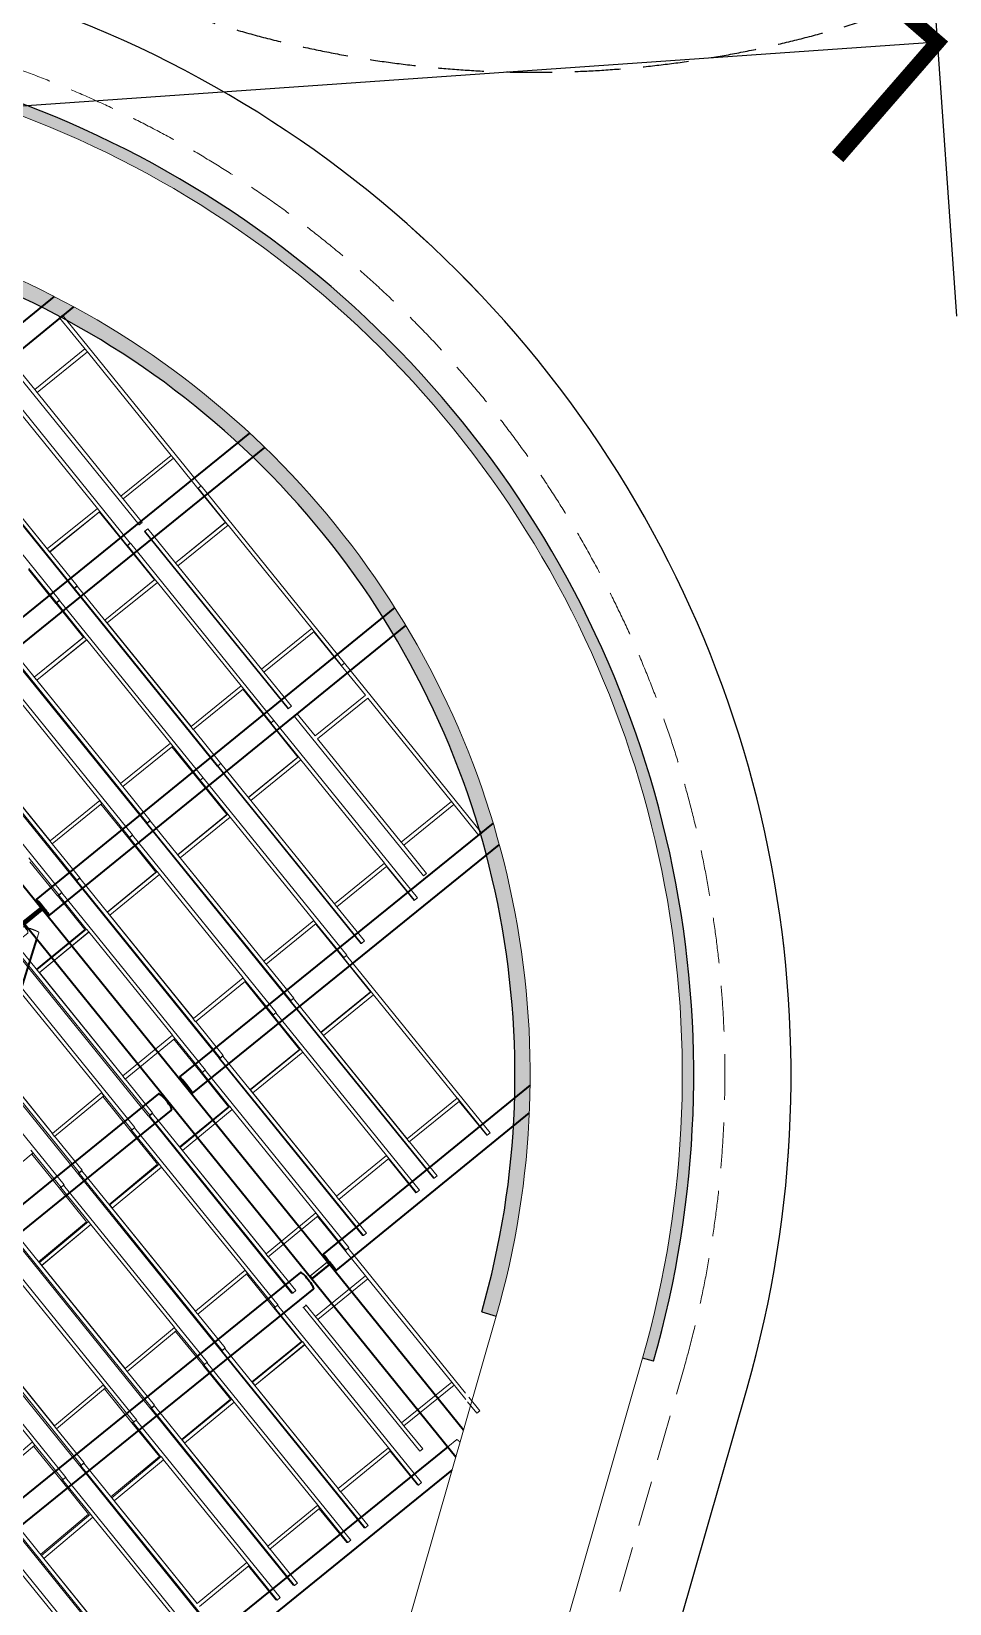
# Model space of a CAD drawing. Header units: millimetres. Extents: x 834681283 to 835686922, y 817551134 to 819407044.
# Drawn here: x 835616546 to 835628618, y 818173558 to 818194229 of the extents above; entities that cross this region are included whole.
import ezdxf
from ezdxf.xclip import XClip

# ---------------------------------------------------------------- set-up
doc = ezdxf.new("R2010")
doc.units = ezdxf.units.MM
doc.header["$LTSCALE"] = 1200
doc.header["$MEASUREMENT"] = 0
doc.header["$XCLIPFRAME"] = 0
for name, pattern in [('P01-MAGP-EVA-GREENERY$0$DOT', [0.25, 0, -0.25]), ('P01-MAGP-EVA-GREENERY$0$HIDDEN', [0.375, 0.25, -0.125]), ('P01-MAGP-EVA-GREENERY$0$HIDDENX2', [0.75, 0.5, -0.25]), ('P01-MAGP-P-RF$0$P01-MBDR-P-B1$0$FDA(cad v 2007)$0$HIDDENX2', [0.75, 0.5, -0.25]), ('P01-MAGP-P-RF$0$P01_MS_01_N1-FloorPlan-PART2OFUPPERROOFSETTINGOUT$0$BH DASHED2', [3, 2, -1]), ('P01-MAGP-P-RF$0$PHANTOM', [2.5, 1.25, -0.25, 0.25, -0.25, 0.25, -0.25])]:
    doc.linetypes.add(name, pattern=pattern)
doc.layers.get('Defpoints').update_dxf_attribs({"color": 15})
for name, color, linetype, lineweight in [('P01-MAAN-P-EVA$0$AR-DIM_AR_', 4, 'Continuous', 25), ('P01-MAGP-EVA-GREENERY$0$DR-FLD', 8, 'Continuous', 25), ('P01-MAGP-P-RF$0$AR-HATCH_AR_', 253, 'Continuous', 13), ('P01-MAGP-P-RF$0$AR-PLANT_AR_BS_MI_', 4, 'Continuous', 25), ('P01-MAGP-P-RF$0$AR-ROOF_AR_BS_MI_', 3, 'Continuous', 18), ('P01-MAGP-P-RF$0$MMH053__', 253, 'P01-MAGP-P-RF$0$PHANTOM', 40), ('P01-MAGP-P-RF$0$P01_MS_01_N1-FloorPlan-PART2OFUPPERROOFSETTINGOUT$0$S-BEAM', 253, 'Continuous', 35), ('P01-MAGP-P-RF$0$P01_MS_01_N1-FloorPlan-PART2OFUPPERROOFSETTINGOUT$0$S-BEAM-HIDN', 253, 'P01-MAGP-P-RF$0$P01_MS_01_N1-FloorPlan-PART2OFUPPERROOFSETTINGOUT$0$BH DASHED2', 18), ('P01-MAGP-P-RF$0$ROOF MESH HALF TONE$0$A-GLAZ', 253, 'Continuous', 9)]:
    doc.layers.add(name, color=color, linetype=linetype, lineweight=lineweight)
doc.layers.add('P01-MAGP-EVA-GREENERY$0$AR-FS-AR-EVA', color=8, linetype='Continuous')
doc.layers.add('P01-MAGP-EVA-GREENERY$0$SURFACE CHANNEL', color=8, linetype='Continuous')
pattern_1 = [(3.998948738, (0, 0), (27.2443254035, 65.5595853656), [0, -63.5])]

# ---------------------------------------------------------------- blocks, each defined once
blk = doc.blocks.new('P01-MAAN-P-EVA')
at = {"layer": 'P01-MAAN-P-EVA$0$AR-DIM_AR_'}
blk.add_line((835628342.9, 818195738.4), (835628710.2, 818190484.7), dxfattribs=at)
at = {"layer": 'P01-MAAN-P-EVA$0$AR-DIM_AR_', "const_width": 200}
blk.add_lwpolyline([(835627146.2, 818192577.1), (835628458.4, 818194086.4), (835626949, 818195398.6)], dxfattribs=at)
at = {"layer": 'P01-MAAN-P-EVA$0$AR-DIM_AR_'}
blk.add_lwpolyline([(835628458.4, 818194086.4), (835544893.6, 818188244.5, 0.4142136), (835533416.4, 818175041.9), (835537701.9, 818113741.5)], format="xyb", dxfattribs=at)
blk = doc.blocks.new('12027_SITE')
at = {"layer": 'Defpoints'}
blk.add_lwpolyline([(835304.58267, 818174.66028), (835238.73467, 818170.05694, 0.41421356), (835224.88222, 818154.12209), (835228.06927, 818108.53336, 0.41421356), (835244.00411, 818094.6809), (835289.06814, 818097.83127, 0.3152987), (835307.72761, 818112.94085), (835319.97543, 818155.65111, 0.52056715), (835304.58267, 818174.66028)], format="xyb", close=True, dxfattribs=at)
blk = doc.blocks.new('P01-MAGP-P-RF$0$P01_MS_01_N1-FloorPlan-PART2OFUPPERROOFSETTINGOUT$0$Circular Hollow Sections - CHS273x10_PSB97-8454493-PART 2 OF  UPPER ROOF SETTING OUT')
at = {"layer": 'P01-MAGP-P-RF$0$P01_MS_01_N1-FloorPlan-PART2OFUPPERROOFSETTINGOUT$0$S-BEAM'}
for p, q in [((89752, 62490), (82692, 57546)), ((82849, 57322), (89909, 62266))]:
    blk.add_line(p, q, dxfattribs=at)
for centre, major_axis, start_param, end_param in [((89831, 62378), (-78, 112), 3.141593, 6.283185), ((82770, 57434), (-78, 112), 0, 3.141593), ((82770, 57434), (-73, 104), 0, 3.141593), ((82770, 57434), (-78, 112), 3.141593, 6.283185), ((82770, 57434), (-73, 104), 3.141593, 6.283185)]:
    blk.add_ellipse(centre, major_axis=major_axis, ratio=0.181121, start_param=start_param, end_param=end_param, dxfattribs=at)
blk = doc.blocks.new('P01-MAGP-P-RF$0$P01_MS_01_N1-FloorPlan-PART2OFUPPERROOFSETTINGOUT$0$Circular Hollow Sections - CHS273x10_PSB97-8454416-PART 2 OF  UPPER ROOF SETTING OUT')
at = {"layer": 'P01-MAGP-P-RF$0$P01_MS_01_N1-FloorPlan-PART2OFUPPERROOFSETTINGOUT$0$S-BEAM'}
for p, q in [((88028, 64944), (81017, 60035)), ((81173, 59812), (88079, 64647))]:
    blk.add_line(p, q, dxfattribs=at)
for centre, major_axis, start_param, end_param in [((88106, 64833), (-78, 112), 3.912535, 6.283185), ((81095, 59923), (-78, 112), 0, 3.141593), ((81095, 59923), (-73, 104), 0, 3.141593), ((81095, 59923), (-78, 112), 3.141593, 6.283185), ((81095, 59923), (-73, 104), 3.141593, 6.283185)]:
    blk.add_ellipse(centre, major_axis=major_axis, ratio=0.221574, start_param=start_param, end_param=end_param, dxfattribs=at)
at = {"layer": 'P01-MAGP-P-RF$0$P01_MS_01_N1-FloorPlan-PART2OFUPPERROOFSETTINGOUT$0$S-BEAM-HIDN'}
blk.add_line((88079, 64647), (88184, 64721), dxfattribs=at)
blk.add_ellipse((88106, 64833), major_axis=(-78, 112), ratio=0.221574, start_param=3.141593, end_param=3.91217, dxfattribs=at)
blk = doc.blocks.new('P01-MAGP-P-RF$0$P01_MS_01_N1-FloorPlan-PART2OFUPPERROOFSETTINGOUT$0$Circular Hollow Sections - CHS273x10_PSB97-8454491-PART 2 OF  UPPER ROOF SETTING OUT')
at = {"layer": 'P01-MAGP-P-RF$0$P01_MS_01_N1-FloorPlan-PART2OFUPPERROOFSETTINGOUT$0$S-BEAM'}
for p, q in [((91453, 60018), (84638, 55247)), ((84598, 54885), (91609, 59794)), ((84496, 55147), (84441, 55109))]:
    blk.add_line(p, q, dxfattribs=at)
for centre, major_axis, start_param, end_param in [((91531, 59906), (-78, 112), 3.141593, 6.283185), ((84520, 54997), (-78, 112), 0, 3.141593), ((84520, 54997), (-78, 112), 3.141593, 6.283185), ((84520, 54997), (-73, 104), 0, 3.141593), ((84520, 54997), (-73, 104), 3.141593, 6.283185)]:
    blk.add_ellipse(centre, major_axis=major_axis, ratio=0.139727, start_param=start_param, end_param=end_param, dxfattribs=at)
at = {"layer": 'P01-MAGP-P-RF$0$P01_MS_01_N1-FloorPlan-PART2OFUPPERROOFSETTINGOUT$0$S-BEAM-HIDN'}
blk.add_line((84638, 55247), (84496, 55147), dxfattribs=at)
blk = doc.blocks.new('P01-MAGP-P-RF$0$P01_MS_01_N1-FloorPlan-PART2OFUPPERROOFSETTINGOUT$0$Circular Hollow Sections - CHS273x8_PSB100-8479182-PART 2 OF  UPPER ROOF SETTING OUT')
at = {"layer": 'P01-MAGP-P-RF$0$P01_MS_01_N1-FloorPlan-PART2OFUPPERROOFSETTINGOUT$0$S-BEAM'}
for p, q in [((87987, 64583), (86348, 60403)), ((86602, 60304), (88299, 64631))]:
    blk.add_line(p, q, dxfattribs=at)
for centre, major_axis, start_param, end_param in [((88205, 64765), (-127, 50), 4.896847, 5.104477), ((86475, 60354), (-127, 50), 0, 3.141593), ((86475, 60354), (-127, 50), 3.141593, 6.283185), ((86475, 60354), (-120, 47), 0, 3.141593), ((86475, 60354), (-120, 47), 3.141593, 6.283185)]:
    blk.add_ellipse(centre, major_axis=major_axis, ratio=0.124708, start_param=start_param, end_param=end_param, dxfattribs=at)
at = {"layer": 'P01-MAGP-P-RF$0$P01_MS_01_N1-FloorPlan-PART2OFUPPERROOFSETTINGOUT$0$S-BEAM-HIDN'}
for p, q in [((88078, 64815), (87987, 64583)), ((88299, 64631), (88332, 64715))]:
    blk.add_line(p, q, dxfattribs=at)
for start_param, end_param in [(5.104842, 6.283185), (3.141593, 4.896482)]:
    blk.add_ellipse((88205, 64765), major_axis=(-127, 50), ratio=0.124708, start_param=start_param, end_param=end_param, dxfattribs=at)
blk = doc.blocks.new('P01-MAGP-P-RF$0$ROOF MESH HALF TONE')
at = {"layer": 'P01-MAGP-P-RF$0$ROOF MESH HALF TONE$0$A-GLAZ', "lineweight": 5}
for p, q in [((89208, 72792), (89167, 72763)), ((89492, 72299), (89167, 72763)), ((89208, 72792), (90864, 70426)), ((89886, 69743), (88166, 72201)), ((88452, 72215), (90022, 69973)), ((88774, 71843), (88493, 72244)), ((89470, 72330), (88774, 71843)), ((88802, 71802), (89499, 72289)), ((89499, 72289), (89492, 72299)), ((90502, 70855), (89499, 72289)), ((88774, 71843), (88802, 71802)), ((89806, 70368), (88802, 71802)), ((87383, 71651), (89104, 69194)), ((89109, 69201), (87388, 71657)), ((88484, 71661), (89487, 70227)), ((88906, 69058), (87185, 71516)), ((88792, 69741), (87788, 71175)), ((89150, 69229), (87788, 71173)), ((89806, 70368), (90502, 70855)), ((90531, 70814), (89835, 70327)), ((90531, 70814), (90502, 70855)), ((90887, 70305), (90531, 70814)), ((89806, 70368), (89835, 70327)), ((90063, 70002), (89835, 70327)), ((90827, 70400), (90823, 70397)), ((90868, 70429), (90827, 70400)), ((91157, 69929), (90827, 70400)), ((92588, 67971), (90868, 70429)), ((91153, 69926), (90889, 70303)), ((89487, 70227), (88792, 69741)), ((88792, 69741), (89487, 70227)), ((88821, 69701), (89516, 70186)), ((89510, 70179), (88822, 69698)), ((89487, 70227), (89488, 70227)), ((89492, 70220), (89487, 70227)), ((89487, 70227), (89487, 70227)), ((89516, 70186), (89488, 70227)), ((89839, 69708), (89509, 70181)), ((89845, 69714), (89516, 70186)), ((90019, 69971), (90022, 69973)), ((90022, 69973), (90063, 70002)), ((90063, 70002), (90060, 69999)), ((90086, 69881), (90127, 69910)), ((90090, 69884), (90086, 69881)), ((90086, 69881), (91807, 67424)), ((90131, 69913), (90090, 69884)), ((91811, 67426), (90090, 69884)), ((90127, 69910), (90130, 69912)), ((91493, 67967), (90131, 69913)), ((90461, 69442), (91157, 69929)), ((91153, 69926), (90461, 69442)), ((90490, 69401), (91186, 69888)), ((91185, 69888), (91157, 69929)), ((91186, 69888), (92189, 68455)), ((88792, 69741), (88821, 69701)), ((88792, 69741), (88792, 69741)), ((89839, 69708), (89845, 69714)), ((90169, 69237), (89839, 69709)), ((89847, 69714), (89840, 69709)), ((89880, 69737), (89844, 69711)), ((89845, 69714), (89886, 69743)), ((89888, 69742), (89847, 69714)), ((90177, 69243), (89847, 69714)), ((89886, 69743), (89880, 69737)), ((89880, 69737), (89887, 69742)), ((91609, 67285), (89888, 69742)), ((88855, 69019), (88526, 69490)), ((88865, 69029), (88535, 69500)), ((90461, 69442), (90490, 69401)), ((90490, 69401), (90489, 69401)), ((91493, 67967), (90490, 69401)), ((88865, 69029), (88906, 69058)), ((88908, 69055), (88867, 69027)), ((88906, 69058), (88896, 69048)), ((88896, 69048), (88907, 69055)), ((90629, 66598), (88908, 69055)), ((89104, 69194), (89145, 69222)), ((89145, 69222), (89104, 69194)), ((89104, 69194), (89109, 69201)), ((89112, 69198), (89104, 69194)), ((89104, 69194), (90824, 66736)), ((89109, 69201), (89150, 69229)), ((89153, 69227), (89112, 69198)), ((90833, 66741), (89112, 69198)), ((89150, 69229), (89145, 69222)), ((89145, 69222), (89152, 69227)), ((90515, 67282), (89153, 69227)), ((90169, 69238), (89482, 68756)), ((89483, 68756), (90177, 69243)), ((89512, 68716), (90206, 69202)), ((90206, 69202), (90177, 69243)), ((90206, 69202), (91210, 67769)), ((88855, 69019), (88865, 69029)), ((89186, 68548), (88855, 69020)), ((88855, 69020), (88855, 69020)), ((88867, 69027), (88856, 69020)), ((89197, 68556), (88867, 69027)), ((89483, 68756), (89512, 68715)), ((89512, 68716), (89511, 68715)), ((90516, 67282), (89512, 68716)), ((88122, 68506), (89842, 66048)), ((89854, 66055), (88134, 68513)), ((89537, 66596), (88175, 68541)), ((89185, 68549), (88504, 68071)), ((88505, 68071), (89198, 68556)), ((89226, 68515), (88534, 68029)), ((88535, 68030), (89227, 68515)), ((89226, 68515), (89198, 68556)), ((89226, 68515), (89226, 68515)), ((89226, 68515), (89226, 68515)), ((89227, 68515), (90231, 67082)), ((92189, 68455), (91493, 67967)), ((92218, 68413), (92189, 68454)), ((92547, 67943), (92189, 68454)), ((89649, 65911), (87927, 68368)), ((91522, 67926), (92218, 68413)), ((92470, 68045), (92214, 68411)), ((88505, 68071), (88534, 68030)), ((88535, 68030), (88534, 68029)), ((89538, 66596), (88535, 68030)), ((92470, 68045), (92831, 67531)), ((87141, 67819), (88861, 65361)), ((88877, 65369), (87157, 67827)), ((88559, 65910), (87198, 67856)), ((88247, 67828), (89251, 66395)), ((91493, 67967), (91522, 67926)), ((91493, 67967), (91493, 67967)), ((91493, 67967), (91493, 67967)), ((91852, 67455), (91522, 67926)), ((92544, 67940), (92536, 67951)), ((92544, 67940), (92547, 67943)), ((92547, 67943), (92588, 67971)), ((94233, 65616), (92585, 67969)), ((88669, 65223), (86946, 67680)), ((91210, 67769), (90516, 67282)), ((90543, 67240), (91238, 67727)), ((91238, 67727), (91209, 67768)), ((91568, 67256), (91210, 67768)), ((91560, 67251), (91231, 67722)), ((91807, 67424), (91811, 67426)), ((91811, 67426), (91852, 67455)), ((92135, 67043), (92831, 67531)), ((92859, 67490), (92163, 67002)), ((92859, 67490), (93864, 66056)), ((88561, 65910), (87558, 67344)), ((90516, 67282), (90515, 67282)), ((90515, 67282), (90515, 67282)), ((90515, 67281), (90543, 67240)), ((90873, 66769), (90544, 67241)), ((91567, 67254), (91560, 67251)), ((91890, 66781), (91560, 67251)), ((91563, 67253), (91568, 67256)), ((91608, 67283), (91567, 67254)), ((91897, 66783), (91567, 67254)), ((91568, 67256), (91609, 67285)), ((91604, 67281), (91608, 67283)), ((93329, 64825), (91608, 67283)), ((91880, 67319), (91877, 67318)), ((91921, 67348), (91880, 67319)), ((93429, 65108), (91880, 67319)), ((91918, 67347), (91921, 67348)), ((91921, 67348), (92135, 67043)), ((90231, 67082), (89538, 66596)), ((89565, 66554), (90258, 67040)), ((90258, 67040), (90229, 67081)), ((90588, 66570), (90230, 67081)), ((90577, 66562), (90247, 67033)), ((92163, 67002), (93167, 65569)), ((90833, 66741), (90873, 66769)), ((91890, 66781), (91201, 66297)), ((91203, 66296), (91898, 66784)), ((91926, 66743), (91898, 66784)), ((89536, 66595), (89565, 66554)), ((89538, 66596), (89537, 66596)), ((89537, 66596), (89537, 66596)), ((90587, 66566), (90576, 66563)), ((90906, 66092), (90577, 66562)), ((90579, 66564), (90588, 66570)), ((90627, 66595), (90587, 66566)), ((90917, 66095), (90587, 66566)), ((90588, 66570), (90629, 66598)), ((90622, 66593), (90627, 66595)), ((92349, 64138), (90627, 66595)), ((90824, 66736), (90833, 66741)), ((90832, 66738), (90825, 66736)), ((90825, 66736), (90827, 66738)), ((90825, 66736), (92545, 64278)), ((90872, 66766), (90832, 66738)), ((92552, 64280), (90832, 66738)), ((90867, 66765), (90872, 66766)), ((92234, 64822), (90872, 66766)), ((91231, 66255), (91926, 66742)), ((91925, 66742), (91231, 66255)), ((91925, 66742), (91926, 66742)), ((91926, 66742), (91926, 66743)), ((91926, 66742), (92930, 65309)), ((89251, 66395), (88561, 65910)), ((89277, 66353), (89249, 66394)), ((89609, 65882), (89250, 66394)), ((89895, 66084), (89566, 66555)), ((88587, 65868), (89277, 66353)), ((89593, 65873), (89263, 66343)), ((91203, 66296), (91232, 66255)), ((92235, 64821), (91231, 66255)), ((91231, 66255), (91231, 66255)), ((89842, 66048), (89854, 66055)), ((89843, 66048), (89846, 66051)), ((89853, 66050), (89843, 66048)), ((89843, 66048), (91562, 63591)), ((89894, 66079), (89853, 66050)), ((91573, 63593), (89853, 66050)), ((89854, 66055), (89895, 66084)), ((89886, 66077), (89894, 66079)), ((91255, 64135), (89894, 66079)), ((90906, 66092), (90222, 65611)), ((90225, 65609), (90918, 66096)), ((90945, 66054), (90253, 65567)), ((90254, 65567), (90946, 66054)), ((90947, 66055), (90918, 66096)), ((90945, 66054), (90947, 66055)), ((90945, 66054), (90946, 66054)), ((90946, 66054), (91950, 64622)), ((93864, 66056), (93167, 65569)), ((93196, 65528), (93892, 66015)), ((93864, 66056), (94192, 65588)), ((88561, 65910), (88559, 65909)), ((88559, 65910), (88559, 65909)), ((88559, 65909), (88587, 65868)), ((88917, 65398), (88588, 65868)), ((89606, 65878), (89592, 65874)), ((89922, 65404), (89593, 65873)), ((89596, 65875), (89609, 65882)), ((89647, 65907), (89606, 65878)), ((89937, 65407), (89606, 65878)), ((89609, 65882), (89649, 65911)), ((89642, 65905), (89647, 65907)), ((91370, 63449), (89647, 65907)), ((88628, 65194), (88269, 65707)), ((88608, 65184), (88279, 65654)), ((90225, 65609), (90254, 65568)), ((90254, 65567), (90253, 65567)), ((91256, 64134), (90254, 65567)), ((93167, 65569), (93196, 65528)), ((93196, 65528), (93470, 65136)), ((94192, 65588), (94233, 65616)), ((88861, 65361), (88877, 65369)), ((88861, 65360), (88866, 65364)), ((88876, 65363), (88861, 65360)), ((88861, 65360), (90580, 62903)), ((88917, 65392), (88876, 65363)), ((90595, 62906), (88876, 65363)), ((88877, 65369), (88917, 65398)), ((88906, 65390), (88917, 65392)), ((90277, 63447), (88917, 65392)), ((89922, 65404), (89244, 64924)), ((89248, 64921), (89938, 65408)), ((89965, 65366), (89276, 64879)), ((89277, 64879), (89967, 65367)), ((89967, 65367), (89938, 65408)), ((89965, 65366), (89967, 65367)), ((89965, 65366), (89967, 65367)), ((89967, 65367), (90971, 63934)), ((88626, 65190), (88608, 65185)), ((88937, 64715), (88609, 65184)), ((88614, 65187), (88628, 65194)), ((88667, 65219), (88626, 65190)), ((88956, 64719), (88626, 65190)), ((88628, 65194), (88669, 65223)), ((88661, 65217), (88667, 65219)), ((90390, 62761), (88667, 65219)), ((92930, 65309), (92235, 64821)), ((92262, 64780), (92957, 65267)), ((92957, 65267), (92929, 65308)), ((93288, 64797), (92930, 65308)), ((93282, 64794), (92953, 65264)), ((93429, 65108), (93470, 65136)), ((89248, 64921), (89277, 64880)), ((89300, 62760), (87939, 64705)), ((88937, 64715), (88267, 64238)), ((88272, 64232), (88958, 64720)), ((88986, 64679), (88958, 64720)), ((89277, 64879), (89276, 64879)), ((90279, 63447), (89277, 64879)), ((92233, 64821), (92262, 64780)), ((92234, 64822), (92234, 64821)), ((92235, 64821), (92234, 64821)), ((92593, 64309), (92263, 64780)), ((93282, 64794), (93288, 64797)), ((93288, 64797), (93329, 64825)), ((89410, 62072), (87686, 64530)), ((87880, 64672), (89598, 62215)), ((89617, 62219), (87899, 64676)), ((88985, 64678), (88299, 64190)), ((88301, 64191), (88987, 64679)), ((88985, 64678), (88986, 64679)), ((88985, 64678), (88987, 64679)), ((88987, 64679), (89990, 63247)), ((91950, 64622), (91256, 64134)), ((91283, 64092), (91977, 64580)), ((91977, 64580), (91949, 64620)), ((92308, 64110), (91950, 64620)), ((92298, 64105), (91970, 64574)), ((92552, 64280), (92593, 64309)), ((88272, 64232), (88300, 64191)), ((88301, 64191), (88299, 64190)), ((89302, 62759), (88301, 64191)), ((91254, 64133), (91283, 64092)), ((91256, 64134), (91255, 64134)), ((91255, 64134), (91255, 64134)), ((91614, 63622), (91284, 64093)), ((92304, 64107), (92298, 64106)), ((92628, 63635), (92298, 64105)), ((92345, 64135), (92304, 64107)), ((92634, 63635), (92304, 64107)), ((92345, 64135), (92349, 64138)), ((94067, 61677), (92345, 64135)), ((92545, 64278), (92552, 64280)), ((86898, 63985), (88616, 61528)), ((88639, 61532), (86922, 63989)), ((88322, 62072), (86962, 64017)), ((88006, 63990), (89009, 62561)), ((90971, 63934), (90279, 63447)), ((90305, 63404), (90997, 63892)), ((90997, 63892), (90968, 63933)), ((91329, 63422), (90970, 63933)), ((91315, 63416), (90986, 63885)), ((88430, 61383), (86705, 63841)), ((88325, 62071), (87325, 63502)), ((91562, 63591), (91573, 63593)), ((91562, 63590), (93282, 61133)), ((91569, 63589), (91562, 63590)), ((91610, 63618), (91569, 63589)), ((93289, 61132), (91569, 63589)), ((91573, 63593), (91614, 63622)), ((92970, 61674), (91610, 63618)), ((92628, 63635), (91938, 63150)), ((91941, 63148), (92636, 63636)), ((92663, 63594), (91968, 63106)), ((91969, 63106), (92664, 63594)), ((92664, 63595), (92636, 63636)), ((92663, 63594), (92664, 63595)), ((92663, 63594), (92664, 63594)), ((92664, 63594), (93667, 62161)), ((90276, 63445), (90305, 63404)), ((90277, 63447), (90278, 63446)), ((90279, 63447), (90278, 63446)), ((90635, 62935), (90306, 63405)), ((91324, 63418), (91314, 63418)), ((91644, 62946), (91315, 63416)), ((91365, 63447), (91324, 63418)), ((91655, 62946), (91324, 63418)), ((91365, 63446), (91370, 63449)), ((93088, 60989), (91365, 63447)), ((89990, 63247), (89302, 62759)), ((89328, 62717), (90016, 63205)), ((90016, 63205), (89988, 63246)), ((90349, 62733), (89989, 63246)), ((90331, 62727), (90003, 63196)), ((91941, 63148), (91970, 63107)), ((91969, 63106), (91968, 63106)), ((92972, 61673), (91969, 63106)), ((90580, 62903), (90595, 62906)), ((90580, 62902), (90584, 62904)), ((90580, 62902), (92299, 60445)), ((90591, 62901), (90580, 62902)), ((90632, 62929), (90591, 62901)), ((92310, 60444), (90591, 62901)), ((90595, 62906), (90635, 62935)), ((90628, 62930), (90632, 62929)), ((91992, 60986), (90632, 62929)), ((91644, 62946), (90959, 62463)), ((90964, 62459), (91656, 62947)), ((91683, 62905), (90991, 62417)), ((90992, 62417), (91684, 62905)), ((91685, 62907), (91656, 62947)), ((91683, 62905), (91685, 62907)), ((91683, 62905), (91684, 62905)), ((91684, 62905), (92688, 61473)), ((89299, 62758), (89328, 62717)), ((89300, 62760), (89300, 62759)), ((89302, 62759), (89300, 62759)), ((89657, 62248), (89329, 62718)), ((90344, 62730), (90330, 62729)), ((90660, 62258), (90331, 62727)), ((90385, 62759), (90344, 62730)), ((90675, 62258), (90344, 62730)), ((92109, 60300), (90385, 62759)), ((90386, 62757), (90390, 62761)), ((89009, 62561), (88325, 62071)), ((88350, 62029), (89035, 62518)), ((89035, 62518), (89006, 62559)), ((89369, 62044), (89008, 62559)), ((89347, 62038), (89018, 62507)), ((90964, 62459), (90992, 62418)), ((89655, 62241), (89614, 62213)), ((89617, 62219), (89657, 62248)), ((89649, 62242), (89655, 62241)), ((91014, 60298), (89655, 62241)), ((90660, 62258), (89981, 61776)), ((89987, 61770), (90677, 62259)), ((90705, 62218), (90677, 62259)), ((90992, 62417), (90991, 62417)), ((91994, 60985), (90992, 62417)), ((88321, 62070), (88350, 62029)), ((88322, 62072), (88323, 62071)), ((88325, 62071), (88323, 62071)), ((88679, 61561), (88351, 62030)), ((89364, 62041), (89346, 62041)), ((89676, 61569), (89347, 62038)), ((89405, 62070), (89364, 62041)), ((89695, 61569), (89364, 62041)), ((91129, 59610), (89405, 62070)), ((89406, 62068), (89410, 62072)), ((89598, 62215), (89617, 62219)), ((89599, 62213), (89603, 62216)), ((89599, 62213), (91316, 59757)), ((89614, 62213), (89599, 62213)), ((91332, 59756), (89614, 62213)), ((90704, 62217), (90014, 61728)), ((90015, 61728), (90705, 62217)), ((90704, 62217), (90705, 62218)), ((90704, 62217), (90705, 62217)), ((90705, 62217), (91708, 60786)), ((93667, 62161), (92972, 61673)), ((92998, 61631), (93694, 62119)), ((93694, 62119), (93666, 62160)), ((94026, 61649), (93668, 62160)), ((94020, 61648), (93691, 62117)), ((87372, 61341), (88053, 61832)), ((88053, 61832), (88025, 61872)), ((88389, 61355), (88026, 61872)), ((88363, 61349), (88034, 61818)), ((89987, 61770), (90016, 61729)), ((90015, 61728), (90014, 61728)), ((91016, 60297), (90015, 61728)), ((92970, 61672), (92998, 61631)), ((92971, 61674), (92971, 61673)), ((92972, 61673), (92971, 61673)), ((93330, 61161), (93000, 61632)), ((94020, 61648), (94026, 61649)), ((94026, 61649), (94067, 61677)), ((88616, 61528), (88639, 61532)), ((88617, 61525), (88623, 61529)), ((88617, 61525), (90334, 59070)), ((88637, 61524), (88617, 61525)), ((88677, 61553), (88637, 61524)), ((90354, 59069), (88637, 61524)), ((88639, 61532), (88679, 61561)), ((88669, 61554), (88677, 61553)), ((90036, 59610), (88677, 61553)), ((89676, 61569), (89003, 61088)), ((89011, 61079), (89697, 61570)), ((89724, 61528), (89038, 61037)), ((89040, 61037), (89725, 61528)), ((89725, 61529), (89697, 61570)), ((89724, 61528), (89725, 61529)), ((89724, 61528), (89725, 61528)), ((89725, 61528), (90728, 60099)), ((92688, 61473), (91994, 60985)), ((92020, 60943), (92714, 61431)), ((92714, 61431), (92686, 61472)), ((93047, 60960), (92688, 61472)), ((93037, 60959), (92709, 61427)), ((88384, 61352), (88361, 61352)), ((88692, 60880), (88364, 61349)), ((88424, 61381), (88384, 61352)), ((88715, 60880), (88384, 61352)), ((90150, 58921), (88424, 61381)), ((88425, 61379), (88430, 61383)), ((89011, 61079), (89039, 61039)), ((89040, 61037), (89038, 61037)), ((90038, 59609), (89040, 61037)), ((91991, 60984), (92020, 60943)), ((91992, 60986), (91993, 60985)), ((91994, 60985), (91993, 60985)), ((93047, 60960), (93088, 60989)), ((93282, 61133), (93289, 61132)), ((93289, 61132), (93330, 61161)), ((87636, 60837), (89352, 58382)), ((89375, 58381), (87660, 60836)), ((89058, 58922), (87700, 60865)), ((88692, 60881), (88025, 60399)), ((88035, 60389), (88717, 60881)), ((88744, 60839), (88062, 60347)), ((88064, 60347), (88746, 60839)), ((88745, 60840), (88717, 60881)), ((88744, 60839), (88745, 60840)), ((88744, 60839), (88746, 60839)), ((88746, 60839), (89746, 59413)), ((91708, 60786), (91016, 60297)), ((91734, 60744), (91706, 60784)), ((92068, 60271), (91708, 60785)), ((92351, 60473), (92021, 60944)), ((93037, 60959), (93047, 60960)), ((89170, 58232), (87443, 60692)), ((91042, 60255), (91734, 60744)), ((92054, 60270), (91726, 60738)), ((88035, 60389), (88063, 60348)), ((91913, 60470), (91909, 60470)), ((91913, 60470), (92301, 59916)), ((92299, 60445), (92310, 60444)), ((92310, 60444), (92351, 60473)), ((88080, 58234), (86722, 60177)), ((88064, 60347), (88062, 60347)), ((89061, 58920), (88064, 60347)), ((91013, 60296), (91042, 60255)), ((91014, 60298), (91015, 60297)), ((91016, 60297), (91015, 60297)), ((91372, 59785), (91043, 60256)), ((92054, 60270), (92068, 60271)), ((92068, 60271), (92109, 60300)), ((93505, 58286), (92099, 60293)), ((88190, 57542), (86462, 60003)), ((86655, 60150), (88370, 57695)), ((88397, 57693), (86682, 60148)), ((87765, 60150), (88764, 58726)), ((90728, 60099), (90038, 59609)), ((90064, 59567), (90753, 60057)), ((90753, 60057), (90725, 60097)), ((91085, 59588), (90727, 60098)), ((91070, 59581), (90742, 60049)), ((91316, 59757), (91332, 59756)), ((91332, 59756), (91372, 59785)), ((91607, 59428), (92301, 59916)), ((92330, 59875), (91636, 59387)), ((92301, 59916), (92297, 59916)), ((92330, 59875), (92301, 59916)), ((92330, 59875), (93334, 58443)), ((88083, 58232), (87089, 59656)), ((90035, 59608), (90064, 59567)), ((90036, 59610), (90037, 59609)), ((90038, 59609), (90037, 59609)), ((90394, 59098), (90065, 59568)), ((91078, 59583), (91068, 59585)), ((91399, 59112), (91070, 59581)), ((91083, 59586), (91078, 59583)), ((91410, 59109), (91078, 59583)), ((91119, 59612), (91085, 59588)), ((92844, 57152), (91119, 59612)), ((91123, 59606), (91129, 59610)), ((91456, 59557), (91448, 59559)), ((91497, 59586), (91456, 59557)), ((92851, 57564), (91456, 59557)), ((91488, 59588), (91497, 59586)), ((91497, 59586), (91636, 59387)), ((86785, 59461), (87782, 58041)), ((89746, 59413), (89061, 58920)), ((89086, 58879), (89771, 59371)), ((89771, 59371), (89743, 59411)), ((90105, 58898), (89745, 59411)), ((90087, 58892), (89758, 59361)), ((91636, 59387), (92638, 57955)), ((89057, 58919), (89086, 58879)), ((89058, 58922), (89059, 58920)), ((89061, 58920), (89059, 58920)), ((90140, 58923), (90105, 58898)), ((91865, 56462), (90140, 58923)), ((90144, 58917), (90150, 58921)), ((90334, 59070), (90354, 59069)), ((90336, 59067), (90340, 59069)), ((90336, 59067), (92053, 56612)), ((90348, 59063), (90336, 59067)), ((90389, 59092), (90348, 59063)), ((92065, 56608), (90348, 59063)), ((90354, 59069), (90394, 59098)), ((91746, 57151), (90389, 59092)), ((91399, 59112), (90713, 58627)), ((90720, 58622), (91413, 59111)), ((91439, 59069), (90747, 58579)), ((90748, 58579), (91440, 59068)), ((91441, 59070), (91413, 59111)), ((91439, 59069), (91441, 59070)), ((91439, 59069), (91440, 59068)), ((91440, 59068), (92443, 57637)), ((88764, 58726), (88083, 58232)), ((88789, 58685), (88761, 58724)), ((89126, 58209), (88763, 58725)), ((89416, 58410), (89087, 58880)), ((90099, 58894), (90084, 58896)), ((90416, 58423), (90088, 58890)), ((90103, 58896), (90099, 58894)), ((90432, 58420), (90099, 58894)), ((88108, 58191), (88789, 58685)), ((89103, 58203), (88773, 58673)), ((90717, 58622), (90720, 58622)), ((90720, 58622), (90749, 58581)), ((90749, 58581), (90746, 58581)), ((90748, 58579), (90747, 58579)), ((91748, 57149), (90748, 58579)), ((89352, 58382), (89375, 58381)), ((89354, 58378), (89359, 58382)), ((89354, 58378), (91070, 55924)), ((89371, 58374), (89354, 58378)), ((89412, 58402), (89371, 58374)), ((91087, 55919), (89371, 58374)), ((89375, 58381), (89416, 58410)), ((89407, 58404), (89412, 58402)), ((90768, 56462), (89412, 58402)), ((90416, 58423), (89736, 57939)), ((89745, 57930), (90434, 58421)), ((90460, 58379), (89771, 57888)), ((89773, 57887), (90462, 58378)), ((90462, 58380), (90434, 58421)), ((90460, 58379), (90462, 58380)), ((90460, 58379), (90462, 58378)), ((90462, 58378), (91463, 56950)), ((93334, 58443), (92638, 57955)), ((92667, 57914), (93362, 58402)), ((93334, 58443), (93502, 58203)), ((88079, 58231), (88108, 58191)), ((88080, 58233), (88081, 58232)), ((88083, 58232), (88081, 58232)), ((88437, 57722), (88109, 58192)), ((89120, 58204), (89100, 58208)), ((89432, 57734), (89103, 58203)), ((89160, 58233), (89120, 58204)), ((89452, 57730), (89120, 58204)), ((90887, 55772), (89160, 58233)), ((89164, 58227), (89170, 58232)), ((93525, 58170), (93636, 58012)), ((93677, 58040), (93544, 58230)), ((87782, 58041), (87106, 57544)), ((87130, 57503), (87806, 57999)), ((87806, 57999), (87779, 58038)), ((88145, 57519), (87780, 58039)), ((88119, 57513), (87788, 57986)), ((89742, 57930), (89745, 57930)), ((89745, 57930), (89773, 57889)), ((89773, 57889), (89770, 57890)), ((89773, 57887), (89771, 57888)), ((90771, 56460), (89773, 57887)), ((92638, 57955), (92667, 57914)), ((92667, 57914), (92892, 57593)), ((93636, 58012), (93677, 58040)), ((88370, 57695), (88397, 57693)), ((88373, 57690), (88379, 57694)), ((88373, 57690), (90088, 55236)), ((88394, 57685), (88373, 57690)), ((88435, 57714), (88394, 57685)), ((90109, 55231), (88394, 57685)), ((88397, 57693), (88437, 57722)), ((88428, 57715), (88435, 57714)), ((89791, 55773), (88435, 57714)), ((89432, 57734), (88759, 57249)), ((88770, 57238), (89455, 57731)), ((89481, 57689), (88796, 57196)), ((88798, 57195), (89483, 57689)), ((89483, 57690), (89455, 57731)), ((89481, 57689), (89483, 57690)), ((89481, 57689), (89483, 57689)), ((89483, 57689), (90482, 56264)), ((88140, 57515), (88115, 57519)), ((88448, 57045), (88119, 57513)), ((88180, 57544), (88140, 57515)), ((88473, 57040), (88140, 57515)), ((89908, 55082), (88180, 57544)), ((88184, 57538), (88190, 57542)), ((92443, 57637), (91748, 57149)), ((91774, 57106), (92469, 57595)), ((92469, 57595), (92440, 57635)), ((92803, 57123), (92443, 57636)), ((92792, 57124), (92465, 57592)), ((92851, 57564), (92892, 57593)), ((88767, 57238), (88770, 57238)), ((88770, 57238), (88798, 57197)), ((88798, 57197), (88795, 57198)), ((88798, 57195), (88796, 57196)), ((89794, 55771), (88798, 57195)), ((91745, 57147), (91774, 57106)), ((91746, 57151), (91747, 57149)), ((91748, 57149), (91747, 57149)), ((92106, 56637), (91776, 57108)), ((92792, 57124), (92803, 57123)), ((92803, 57123), (92844, 57152)), ((88928, 54392), (87199, 56855)), ((87392, 57002), (89105, 54549)), ((89131, 54543), (87417, 56996)), ((88813, 55085), (87458, 57025)), ((88448, 57045), (87783, 56560)), ((87795, 56545), (88475, 57041)), ((88502, 56999), (87822, 56504)), ((87824, 56503), (88504, 56999)), ((88503, 57001), (88475, 57041)), ((88502, 56999), (88503, 57001)), ((88502, 56999), (88504, 56999)), ((88504, 56999), (89501, 55578)), ((91463, 56950), (90771, 56460)), ((90796, 56418), (91488, 56908)), ((91488, 56908), (91460, 56948)), ((91825, 56433), (91463, 56949)), ((91810, 56435), (91481, 56903)), ((87792, 56546), (87795, 56545)), ((87795, 56545), (87824, 56505)), ((87824, 56505), (87821, 56505)), ((87824, 56503), (87822, 56504)), ((88816, 55083), (87824, 56503)), ((90767, 56459), (90796, 56418)), ((90768, 56462), (90770, 56460)), ((90771, 56460), (90770, 56460)), ((91810, 56435), (91825, 56433)), ((91825, 56433), (91865, 56462)), ((92053, 56612), (92065, 56608)), ((92065, 56608), (92106, 56637)), ((87524, 56309), (88518, 54893)), ((90482, 56264), (89794, 55771)), ((90507, 56222), (90480, 56262)), ((90846, 55743), (90482, 56262)), ((91127, 55948), (90798, 56419)), ((89818, 55730), (90507, 56222)), ((90826, 55746), (90498, 56215)), ((91070, 55924), (91087, 55919)), ((91087, 55919), (91127, 55948)), ((89791, 55773), (89792, 55772)), ((89794, 55771), (89792, 55772)), ((90826, 55746), (90846, 55743)), ((90846, 55743), (90887, 55772))]:
    blk.add_line(p, q, dxfattribs=at)
blk = doc.blocks.new('P01-MAGP-P-RF')
at = {"layer": 'P01-MAGP-P-RF$0$AR-HATCH_AR_'}
h = blk.add_hatch(dxfattribs=at)
h.set_pattern_fill('DOTS', color=256, scale=40, style=0)
h.set_pattern_definition(pattern_1)
edge = h.paths.add_edge_path()
edge.add_line((835304672, 818173383), (835304682, 818173234))
edge.add_arc((835305624, 818159767), 13500, -16.0011, 93.999, ccw=False)
edge.add_line((835318601, 818156045), (835318745, 818156004))
edge.add_arc((835305624, 818159767), 13650, 343.9989, 453.999)
h = blk.add_hatch(dxfattribs=at)
h.set_pattern_fill('DOTS', color=256, scale=40, style=0)
h.set_pattern_definition(pattern_1)
edge = h.paths.add_edge_path()
edge.add_line((835304836, 818171039), (835304822, 818171239))
edge.add_arc((835305624, 818159767), 11500, -16.0011, 93.999, ccw=False)
edge.add_line((835316678, 818156597), (835316486, 818156652))
edge.add_arc((835305624, 818159767), 11300, 343.9989, 453.999)
at = {"layer": 'P01-MAGP-P-RF$0$AR-PLANT_AR_BS_MI_'}
for p, q in [((835316486, 818156652), (835316678, 818156597)), ((835318745, 818156004), (835318601, 818156045))]:
    blk.add_line(p, q, dxfattribs=at)
at = {"layer": 'P01-MAGP-P-RF$0$AR-PLANT_AR_BS_MI_', "lineweight": 13}
blk.add_lwpolyline([(835319975, 818155651, 0.520567), (835304583, 818174660), (835238735, 818170057, 0.414214), (835224882, 818154122), (835228069, 818108533, 0.414214), (835244004, 818094681), (835289068, 818097831, 0.315299), (835307728, 818112941)], format="xyb", close=True, dxfattribs=at)
at = {"layer": 'P01-MAGP-P-RF$0$AR-PLANT_AR_BS_MI_'}
for radius in [13650, 11300]:
    blk.add_arc((835305624, 818159767), radius, 343.9989, 93.999, dxfattribs=at)
at = {"layer": 'P01-MAGP-P-RF$0$AR-ROOF_AR_BS_MI_', "linetype": 'P01-MAGP-P-RF$0$P01-MBDR-P-B1$0$FDA(cad v 2007)$0$HIDDENX2'}
blk.add_lwpolyline([(835319139, 818155891, 0.520567), (835304643, 818173792), (835238795, 818169189, 0.414214), (835225750, 818154183), (835228937, 818108594, 0.414214), (835243943, 818095549), (835289007, 818098699, 0.315299), (835306891, 818113181)], format="xyb", close=True, dxfattribs=at)
at = {"layer": 'P01-MAGP-P-RF$0$AR-ROOF_AR_BS_MI_'}
for points in [[(835318601, 818156045, 0.520567), (835304682, 818173234), (835238834, 818168630, 0.414214), (835226309, 818154222), (835229496, 818108633, 0.414214), (835243904, 818096107), (835288968, 818099258, 0.315299), (835306353, 818113335)], [(835316678, 818156597, 0.520567), (835304822, 818171239), (835238974, 818166635, 0.414214), (835228304, 818154361), (835231491, 818108773, 0.414214), (835243765, 818098103), (835288829, 818101253, 0.315299), (835304431, 818113886)]]:
    blk.add_lwpolyline(points, format="xyb", close=True, dxfattribs=at)
at = {"layer": 'P01-MAGP-P-RF$0$P01_MS_01_N1-FloorPlan-PART2OFUPPERROOFSETTINGOUT$0$S-BEAM'}
for p, q in [((835310863, 818170004), (835306835, 818166724)), ((835307007, 818166512), (835311125, 818169866)), ((835313435, 818168207), (835308739, 818164405)), ((835308911, 818164193), (835313634, 818168018)), ((835310693, 818161961), (835306916, 818166624)), ((835315344, 818165912), (835310628, 818162075)), ((835310800, 818161863), (835315488, 818165678)), ((835316636, 818163079), (835312513, 818159741)), ((835312685, 818159529), (835316718, 818162794)), ((835310693, 818161961), (835310459, 818161772)), ((835310467, 818161778), (835310685, 818161954)), ((835310694, 818161942), (835310477, 818161766)), ((835310478, 818161749), (835310711, 818161938)), ((835310703, 818161932), (835310485, 818161756)), ((835310685, 818161954), (835310690, 818161948)), ((835310690, 818161948), (835310703, 818161932)), ((835310697, 818161955), (835310693, 818161961)), ((835310711, 818161938), (835310697, 818161955)), ((835314487, 818157274), (835310711, 818161938)), ((835310478, 818161749), (835314254, 818157086)), ((835317122, 818159631), (835314400, 818157409)), ((835314572, 818157198), (835317113, 818159271)), ((835314254, 818157086), (835314487, 818157274)), ((835314487, 818157274), (835314254, 818157086)), ((835316249, 818155099), (835314487, 818157274)), ((835314254, 818157086), (835316148, 818154747)), ((835316042, 818154878), (835309304, 818149421)), ((835309476, 818149209), (835316098, 818154571))]:
    blk.add_line(p, q, dxfattribs=at)
for centre, major_axis, ratio, start_param, end_param in [((835310714, 818161969), (-86, 106), 0.060779, 0, 3.141593), ((835310714, 818161969), (-86, 106), 0.060779, 3.141593, 6.283185), ((835310714, 818161969), (-79.8, 98.1), 0.060779, 0, 3.141593), ((835310714, 818161969), (-79.8, 98.1), 0.060779, 3.141593, 6.283185), ((835312599, 818159635), (-86, 106), 0.038474, 0, 3.141593), ((835312599, 818159635), (-86, 106), 0.038474, 3.141593, 6.283185), ((835312599, 818159635), (-79.6, 98.3), 0.038474, 0, 3.141593), ((835312599, 818159635), (-79.6, 98.3), 0.038474, 3.141593, 6.283185), ((835314486, 818157303), (-86, 106), 0.010865, 0, 3.141593), ((835314486, 818157303), (-86, 106), 0.010865, 3.141593, 6.283185), ((835314486, 818157303), (-80, 98), 0.010865, 3.141593, 6.283185), ((835314486, 818157303), (-80, 98), 0.010865, 0, 3.141593)]:
    blk.add_ellipse(centre, major_axis=major_axis, ratio=ratio, start_param=start_param, end_param=end_param, dxfattribs=at)
at = {"layer": 'P01-MAGP-P-RF$0$P01_MS_01_N1-FloorPlan-PART2OFUPPERROOFSETTINGOUT$0$S-BEAM-HIDN'}
for p, q in [((835310684, 818161971), (835310451, 818161782)), ((835310459, 818161788), (835310677, 818161964)), ((835310469, 818161760), (835310702, 818161949)), ((835310677, 818161964), (835310685, 818161954)), ((835314226, 818157121), (835314459, 818157309)), ((835314452, 818157303), (835314234, 818157126)), ((835314261, 818157092), (835314479, 818157269)), ((835314479, 818157269), (835314452, 818157303)), ((835314234, 818157126), (835314261, 818157092)), ((835316158, 818154972), (835316042, 818154878))]:
    blk.add_line(p, q, dxfattribs=at)
blk.add_ellipse((835316244, 818154866), major_axis=(-86, 106), ratio=0.119689, start_param=5.359269, end_param=6.283185, dxfattribs=at)
at = {"layer": 'P01-MAGP-P-RF$0$MMH053__', "rotation": 3.998948738169357}
blk.add_blockref('P01-MAGP-P-RF$0$ROOF MESH HALF TONE', (835227061, 818090920), dxfattribs=at)
at = {"layer": 'P01-MAGP-P-RF$0$P01_MS_01_N1-FloorPlan-PART2OFUPPERROOFSETTINGOUT$0$S-BEAM', "linetype": 'P01-MAGP-P-RF$0$P01_MS_01_N1-FloorPlan-PART2OFUPPERROOFSETTINGOUT$0$BH DASHED2', "lineweight": 18, "rotation": 3.998948738169357}
for name in ['P01-MAGP-P-RF$0$P01_MS_01_N1-FloorPlan-PART2OFUPPERROOFSETTINGOUT$0$Circular Hollow Sections - CHS273x10_PSB97-8454416-PART 2 OF  UPPER ROOF SETTING OUT', 'P01-MAGP-P-RF$0$P01_MS_01_N1-FloorPlan-PART2OFUPPERROOFSETTINGOUT$0$Circular Hollow Sections - CHS273x8_PSB100-8479182-PART 2 OF  UPPER ROOF SETTING OUT', 'P01-MAGP-P-RF$0$P01_MS_01_N1-FloorPlan-PART2OFUPPERROOFSETTINGOUT$0$Circular Hollow Sections - CHS273x10_PSB97-8454491-PART 2 OF  UPPER ROOF SETTING OUT']:
    blk.add_blockref(name, (835227061, 818090920), dxfattribs=at)
at = {"layer": 'P01-MAGP-P-RF$0$P01_MS_01_N1-FloorPlan-PART2OFUPPERROOFSETTINGOUT$0$S-BEAM', "rotation": 3.998948738169357}
blk.add_blockref('P01-MAGP-P-RF$0$P01_MS_01_N1-FloorPlan-PART2OFUPPERROOFSETTINGOUT$0$Circular Hollow Sections - CHS273x10_PSB97-8454493-PART 2 OF  UPPER ROOF SETTING OUT', (835227061, 818090920), dxfattribs=at)
blk = doc.blocks.new('P01-MAGP-EVA-GREENERY')
at = {"layer": 'P01-MAGP-EVA-GREENERY$0$AR-FS-AR-EVA', "linetype": 'P01-MAGP-EVA-GREENERY$0$HIDDENX2'}
blk.add_arc((835317186, 818187051), 14100, 250.1969, 308.9976, dxfattribs=at)
at = {"layer": 'P01-MAGP-EVA-GREENERY$0$DR-FLD', "linetype": 'P01-MAGP-EVA-GREENERY$0$DOT', "const_width": 750}
blk.add_lwpolyline([(835316822, 818148846), (835318855, 818155936, 0.103068), (835319271, 818161550, 0.103068)], format="xyb", dxfattribs=at)
at = {"layer": 'P01-MAGP-EVA-GREENERY$0$DR-FLD'}
blk.add_lwpolyline([(835316462, 818148950), (835318495, 818156039, 0.103068), (835318899, 818161501)], format="xyb", dxfattribs=at)
blk.add_lwpolyline([(835317183, 818148743), (835319215, 818155830)], dxfattribs=at)
for radius, start, end in [(14175, 343.9989, 93.999), (13638, 7.5382, 77.775), (13613, 7.5382, 77.775), (13025, 7.5416, 93.999)]:
    blk.add_arc((835305590, 818159739), radius, start, end, dxfattribs=at)
at = {"layer": 'P01-MAGP-EVA-GREENERY$0$SURFACE CHANNEL', "linetype": 'P01-MAGP-EVA-GREENERY$0$HIDDEN'}
for p, q in [((835318673, 818156025), (835306425, 818113314)), ((835306810, 818113204), (835319057, 818155914))]:
    blk.add_line(p, q, dxfattribs=at)
for radius in [13975, 13575]:
    blk.add_arc((835305624, 818159767), radius, 343.9989, 93.999, dxfattribs=at)

msp = doc.modelspace()

# ---------------------------------------------------------------- block references
ref = msp.add_blockref('12027_SITE', (305980.4, 20741.3), dxfattribs=dict(xscale=1000, yscale=1000, zscale=1000))
XClip(ref).set_block_clipping_path([(835171.4179906907, 818003.0079180738), (835380.9419443216, 818241.1415228392)])
ref = msp.add_blockref('P01-MAGP-EVA-GREENERY', (305980.4, 20741.3))
XClip(ref).set_block_clipping_path([(835304579.1843739748, 818174710.1626656055), (835305796.1658229828, 818174873.3149367571), (835307662.0338196754, 818174689.8070785999), (835310520.3633885384, 818174065.1796945333), (835313081.8681743145, 818173026.5659970045), (835315581.7919986248, 818171259.1109881401), (835317651.2761323452, 818169000.3924677372), (835319046.8494220972, 818167007.0337247849), (835320133.4085228443, 818164236.8954862356), (835320669.2049217224, 818161588.3395450115), (835320843.1778568029, 818158211.3686239719), (835320023.4914252758, 818155637.3225638866), (835307775.6753731966, 818112927.0695824623), (835307486.5656324625, 818111403.7745717764), (835306472.3023188114, 818108849.5676202774), (835303557.4701333046, 818104111.4948183298), (835299124.0129835606, 818101088.6384549141), (835297415.7114913464, 818099718.8653644323), (835294427.9237889051, 818098869.5449544191), (835299696.7221286297, 818083540.2194343805), (835299696.7221286297, 818003007.9180737734), (835381567.6709537506, 818003007.9180737734), (835381567.6709537506, 818241141.5228391886), (835171417.9906907082, 818241141.5228391886), (835171417.9906907082, 818003007.9180737734), (835299646.7221286297, 818003007.9180737734), (835299646.7221286297, 818083531.8665624857), (835294380.619469285, 818098853.34912467), (835289071.624658823, 818097781.3911836147), (835244007.6001352072, 818094631.0239012241), (835243402.3726704121, 818094599.0591453314), (835242636.0318140984, 818094583.6296563148), (835241827.5000405312, 818094619.5304664373), (835240278.7908782959, 818094803.1013474464), (835238615.9808831215, 818095198.6516088247), (835236837.1062445641, 818095894.4355551004), (835235914.8181660175, 818096333.9795084), (835235308.0351868868, 818096662.1879467964), (835233986.3356232643, 818097536.8864938021), (835232722.9095510244, 818098548.7006295919), (835231238.5995907784, 818100145.3524557352), (835230243.8710234165, 818101523.0034087896), (835229459.3735334873, 818102997.1350084543), (835228749.5628561974, 818104567.9919320345), (835228038.0088664293, 818107442.8705242872), (835228019.3892208338, 818108529.8695997), (835224832.3401603699, 818154118.6039062738), (835224786.1936964989, 818154547.7584284544), (835224773.2807815075, 818155026.8918851614), (835224783.5408297777, 818155896.203827858), (835224816.960060358, 818156261.0471076965), (835224880.3945835829, 818156930.3651428223), (835224980.8038678169, 818157693.5020338297), (835225188.099565506, 818158657.4187650681), (835225368.2602261305, 818159369.9037799835), (835225838.1759520769, 818160711.976451993), (835226139.2108690739, 818161405.4137219191), (835226545.7954304218, 818162235.3437660933), (835227243.4511545897, 818163421.3939791918), (835227831.7674248219, 818164241.3849411011), (835228201.1016024351, 818164708.4587804079), (835228901.1138991117, 818165512.9794739485), (835229693.7146910429, 818166280.4427016973), (835231339.2155919075, 818167719.4297661781), (835233198.9440969229, 818168772.0604982376), (835234724.5905447006, 818169505.6878428459), (835236291.5872612, 818169941.2428172827), (835238731.1858590841, 818170106.8148210049)])
msp.add_blockref('P01-MAGP-P-RF', (305980.4, 20741.3))

# ---------------------------------------------------------------- next in the draw order: block references
msp.add_blockref('P01-MAAN-P-EVA', (0, 0))

doc.saveas('drawing.dxf')
